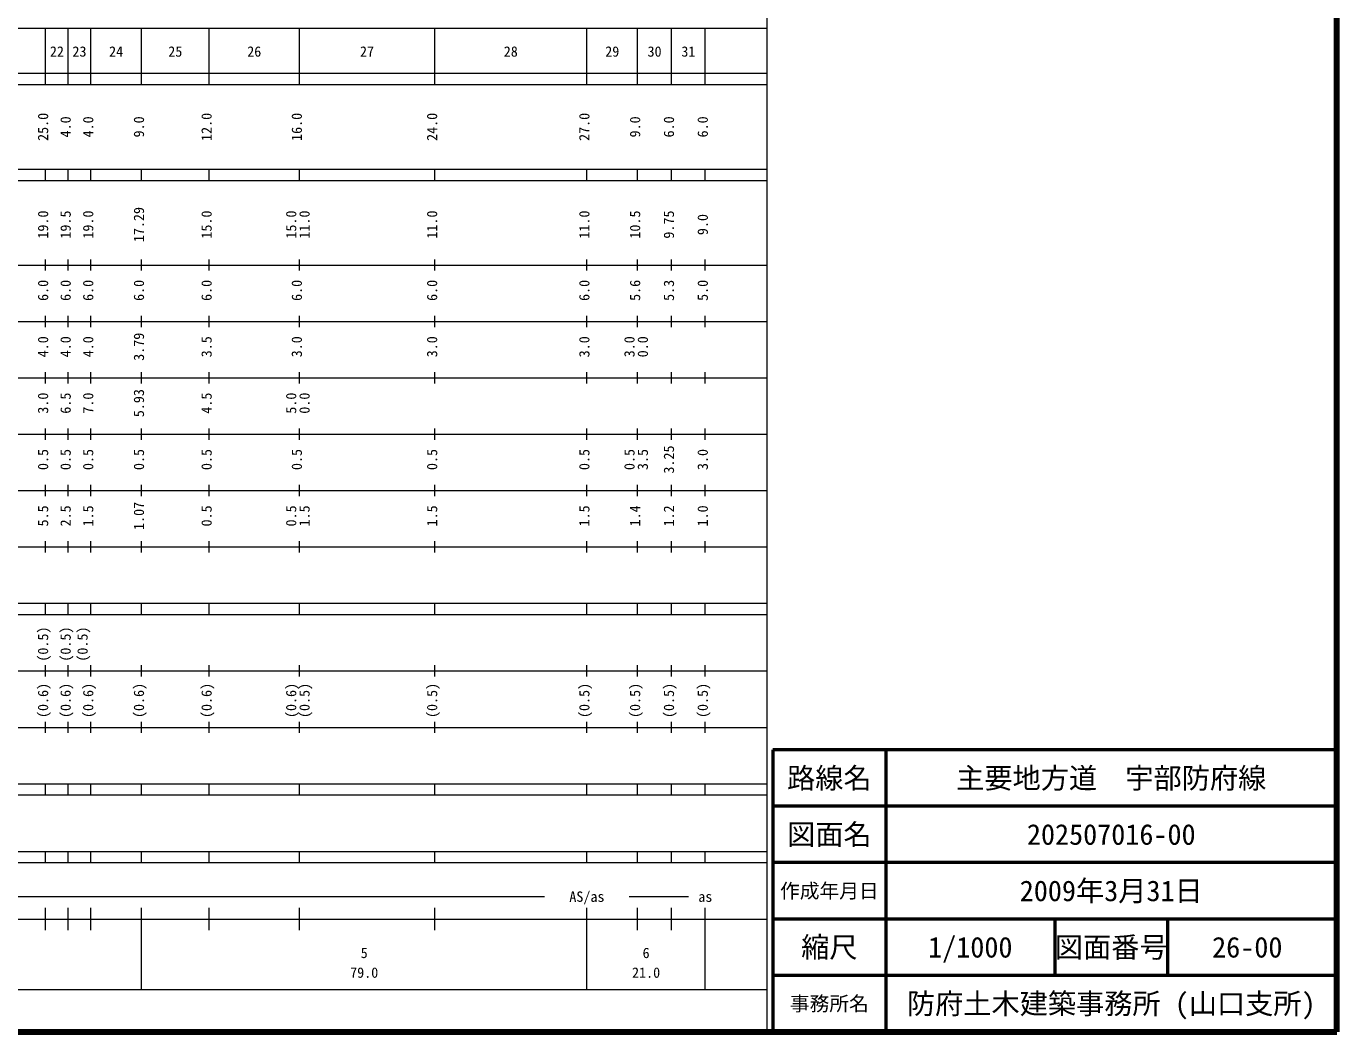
# Model space of a CAD drawing. Units: millimetres on the paper, enlarged 1000 times. Extents: x 40000 to 680000, y 20000 to 380000.
# Drawn here: x 447555 to 680000, y 20000 to 198357 of the extents above; entities that cross this region are included whole.
import ezdxf
from ezdxf.enums import TextEntityAlignment as Align

# ---------------------------------------------------------------- set-up
doc = ezdxf.new("R2010")
doc.units = ezdxf.units.MM
doc.header["$LTSCALE"] = 1000
for name, color, linetype, lineweight in [('M-TTL', 2, 'Continuous', 140), ('M-TTL-BAND', 7, 'Continuous', 13), ('M-TTL-FRAM', 2, 'Continuous', 50), ('M-TTL-LINE', 7, 'Continuous', 50)]:
    doc.layers.add(name, color=color, linetype=linetype, lineweight=lineweight)
doc.layers.add('M-TTL-TXT', color=7, linetype='Continuous')
doc.styles.add('ＭＳ ゴシック', font='')
doc.styles.get('ＭＳ ゴシック').set_extended_font_data('MS Gothic')

msp = doc.modelspace()

# ---------------------------------------------------------------- linework, layer by layer
at = {"layer": 'M-TTL'}
for p, q in [((680000, 20000), (680000, 380000)), ((40000, 20000), (680000, 20000))]:
    msp.add_line(p, q, dxfattribs=at)
at = {"layer": 'M-TTL-BAND'}
for p, q in [((579000, 20000), (579000, 370000)), ((68000, 198000), (579000, 198000)), ((451000, 188000), (451000, 198000)), ((455000, 188000), (455000, 198000)), ((459000, 188000), (459000, 198000)), ((468000, 188000), (468000, 198000)), ((480000, 188000), (480000, 198000)), ((496000, 188000), (496000, 198000)), ((520000, 188000), (520000, 198000)), ((547000, 188000), (547000, 198000)), ((556000, 188000), (556000, 198000)), ((562000, 188000), (562000, 198000)), ((568000, 188000), (568000, 198000)), ((40000, 190000), (579000, 190000)), ((40000, 188000), (579000, 188000)), ((40000, 173000), (579000, 173000)), ((451000, 171000), (451000, 173000)), ((455000, 171000), (455000, 173000)), ((459000, 171000), (459000, 173000)), ((468000, 171000), (468000, 173000)), ((480000, 171000), (480000, 173000)), ((496000, 171000), (496000, 173000)), ((520000, 171000), (520000, 173000)), ((547000, 171000), (547000, 173000)), ((556000, 171000), (556000, 173000)), ((562000, 171000), (562000, 173000)), ((568000, 171000), (568000, 173000)), ((40000, 171000), (579000, 171000)), ((40000, 156000), (579000, 156000)), ((451000, 155000), (451000, 157000)), ((455000, 155000), (455000, 157000)), ((459000, 155000), (459000, 157000)), ((468000, 155000), (468000, 157000)), ((480000, 155000), (480000, 157000)), ((496000, 155000), (496000, 157000)), ((520000, 155000), (520000, 157000)), ((547000, 155000), (547000, 157000)), ((556000, 155000), (556000, 157000)), ((562000, 155000), (562000, 157000)), ((568000, 155000), (568000, 157000)), ((451000, 145000), (451000, 147000)), ((455000, 145000), (455000, 147000)), ((459000, 145000), (459000, 147000)), ((468000, 145000), (468000, 147000)), ((480000, 145000), (480000, 147000)), ((496000, 145000), (496000, 147000)), ((520000, 145000), (520000, 147000)), ((547000, 145000), (547000, 147000)), ((556000, 145000), (556000, 147000)), ((562000, 145000), (562000, 147000)), ((568000, 145000), (568000, 147000)), ((46000, 146000), (579000, 146000)), ((52000, 136000), (579000, 136000)), ((451000, 135000), (451000, 137000)), ((455000, 135000), (455000, 137000)), ((459000, 135000), (459000, 137000)), ((468000, 135000), (468000, 137000)), ((480000, 135000), (480000, 137000)), ((496000, 135000), (496000, 137000)), ((520000, 135000), (520000, 137000)), ((547000, 135000), (547000, 137000)), ((556000, 135000), (556000, 137000)), ((562000, 135000), (562000, 137000)), ((568000, 135000), (568000, 137000)), ((46000, 126000), (579000, 126000)), ((451000, 125000), (451000, 127000)), ((455000, 125000), (455000, 127000)), ((459000, 125000), (459000, 127000)), ((468000, 125000), (468000, 127000)), ((480000, 125000), (480000, 127000)), ((496000, 125000), (496000, 127000)), ((520000, 125000), (520000, 127000)), ((547000, 125000), (547000, 127000)), ((556000, 125000), (556000, 127000)), ((562000, 125000), (562000, 127000)), ((568000, 125000), (568000, 127000)), ((451000, 115000), (451000, 117000)), ((455000, 115000), (455000, 117000)), ((459000, 115000), (459000, 117000)), ((468000, 115000), (468000, 117000)), ((480000, 115000), (480000, 117000)), ((496000, 115000), (496000, 117000)), ((520000, 115000), (520000, 117000)), ((547000, 115000), (547000, 117000)), ((556000, 115000), (556000, 117000)), ((562000, 115000), (562000, 117000)), ((568000, 115000), (568000, 117000)), ((52000, 116000), (579000, 116000)), ((451000, 105000), (451000, 107000)), ((455000, 105000), (455000, 107000)), ((459000, 105000), (459000, 107000)), ((468000, 105000), (468000, 107000)), ((480000, 105000), (480000, 107000)), ((496000, 105000), (496000, 107000)), ((520000, 105000), (520000, 107000)), ((547000, 105000), (547000, 107000)), ((556000, 105000), (556000, 107000)), ((562000, 105000), (562000, 107000)), ((568000, 105000), (568000, 107000)), ((46000, 106000), (579000, 106000)), ((40000, 96000), (579000, 96000)), ((451000, 94000), (451000, 96000)), ((455000, 94000), (455000, 96000)), ((459000, 94000), (459000, 96000)), ((468000, 94000), (468000, 96000)), ((480000, 94000), (480000, 96000)), ((496000, 94000), (496000, 96000)), ((520000, 94000), (520000, 96000)), ((547000, 94000), (547000, 96000)), ((556000, 94000), (556000, 96000)), ((562000, 94000), (562000, 96000)), ((568000, 94000), (568000, 96000)), ((40000, 94000), (579000, 94000)), ((49000, 84000), (579000, 84000)), ((451000, 83000), (451000, 85000)), ((455000, 83000), (455000, 85000)), ((459000, 83000), (459000, 85000)), ((468000, 83000), (468000, 85000)), ((480000, 83000), (480000, 85000)), ((496000, 83000), (496000, 85000)), ((520000, 83000), (520000, 85000)), ((547000, 83000), (547000, 85000)), ((556000, 83000), (556000, 85000)), ((562000, 83000), (562000, 85000)), ((568000, 83000), (568000, 85000)), ((451000, 73000), (451000, 75000)), ((455000, 73000), (455000, 75000)), ((459000, 73000), (459000, 75000)), ((468000, 73000), (468000, 75000)), ((480000, 73000), (480000, 75000)), ((496000, 73000), (496000, 75000)), ((520000, 73000), (520000, 75000)), ((547000, 73000), (547000, 75000)), ((556000, 73000), (556000, 75000)), ((562000, 73000), (562000, 75000)), ((568000, 73000), (568000, 75000)), ((40000, 74000), (579000, 74000)), ((40000, 64000), (579000, 64000)), ((451000, 62000), (451000, 64000)), ((455000, 62000), (455000, 64000)), ((459000, 62000), (459000, 64000)), ((468000, 62000), (468000, 64000)), ((480000, 62000), (480000, 64000)), ((496000, 62000), (496000, 64000)), ((520000, 62000), (520000, 64000)), ((547000, 62000), (547000, 64000)), ((556000, 62000), (556000, 64000)), ((562000, 62000), (562000, 64000)), ((568000, 62000), (568000, 64000)), ((40000, 62000), (579000, 62000)), ((40000, 52000), (579000, 52000)), ((451000, 50000), (451000, 52000)), ((455000, 50000), (455000, 52000)), ((459000, 50000), (459000, 52000)), ((468000, 50000), (468000, 52000)), ((480000, 50000), (480000, 52000)), ((496000, 50000), (496000, 52000)), ((520000, 50000), (520000, 52000)), ((547000, 50000), (547000, 52000)), ((556000, 50000), (556000, 52000)), ((562000, 50000), (562000, 52000)), ((568000, 50000), (568000, 52000)), ((40000, 50000), (579000, 50000)), ((71000, 44000), (539500, 44000)), ((451000, 38000), (451000, 42000)), ((455000, 38000), (455000, 42000)), ((459000, 38000), (459000, 42000)), ((468000, 27500), (468000, 42000)), ((480000, 38000), (480000, 42000)), ((496000, 38000), (496000, 42000)), ((520000, 38000), (520000, 42000)), ((547000, 27500), (547000, 42000)), ((554500, 44000), (565000, 44000)), ((556000, 38000), (556000, 42000)), ((562000, 38000), (562000, 42000)), ((568000, 27500), (568000, 42000)), ((40000, 40000), (579000, 40000)), ((68000, 27500), (579000, 27500))]:
    msp.add_line(p, q, dxfattribs=at)
at = {"layer": 'M-TTL-FRAM'}
for p, q in [((680000, 70000), (580000, 70000)), ((580000, 70000), (580000, 20000))]:
    msp.add_line(p, q, dxfattribs=at)
at = {"layer": 'M-TTL-LINE'}
for p, q in [((600000, 70000), (600000, 20000)), ((680000, 60000), (580000, 60000)), ((680000, 50000), (580000, 50000)), ((680000, 40000), (580000, 40000)), ((630000, 40000), (630000, 30000)), ((650000, 40000), (650000, 30000)), ((680000, 30000), (580000, 30000))]:
    msp.add_line(p, q, dxfattribs=at)

# ---------------------------------------------------------------- texts
at = {"layer": 'M-TTL-BAND', "style": 'ＭＳ ゴシック'}
for s, p in [('22', (453000, 192405)), ('23', (457000, 192405)), ('24', (463500, 192405)), ('25', (474000, 192405)), ('26', (488000, 192405)), ('27', (508000, 192405)), ('28', (533500, 192405)), ('29', (551500, 192405)), ('30', (559000, 192405)), ('31', (565000, 192405)), ('AS/as', (547000, 42500)), ('as', (568000, 42500)), ('6', (557500, 32523)), ('5', (507500, 32523)), ('79.0', (507500, 29033)), ('21.0', (557500, 29033))]:
    msp.add_text(s, height=1833, dxfattribs=at).set_placement(p, align=Align.BOTTOM_CENTER)
for s, p in [('25.0', (452000, 180500)), ('4.0', (456000, 180500)), ('4.0', (460000, 180500)), ('9.0', (469000, 180500)), ('12.0', (481000, 180500)), ('16.0', (497000, 180500)), ('24.0', (521000, 180500)), ('27.0', (548000, 180500)), ('9.0', (557000, 180500)), ('6.0', (563000, 180500)), ('6.0', (569000, 180500)), ('19.0', (452000, 163174)), ('19.5', (456000, 163174)), ('19.0', (460000, 163174)), ('17.29', (469000, 163174)), ('15.0', (481000, 163174)), ('15.0', (496000, 163174)), ('11.0', (498370, 163174)), ('11.0', (521000, 163174)), ('11.0', (548000, 163174)), ('10.5', (557000, 163174)), ('9.75', (563000, 163174)), ('9.0', (569000, 163174)), ('6.0', (452000, 151500)), ('6.0', (456000, 151500)), ('6.0', (460000, 151500)), ('6.0', (469000, 151500)), ('6.0', (481000, 151500)), ('6.0', (497000, 151500)), ('6.0', (521000, 151500)), ('6.0', (548000, 151500)), ('5.6', (557000, 151500)), ('5.3', (563000, 151500)), ('5.0', (569000, 151500)), ('4.0', (452000, 141500)), ('4.0', (456000, 141500)), ('4.0', (460000, 141500)), ('3.79', (469000, 141500)), ('3.5', (481000, 141500)), ('3.0', (497000, 141500)), ('3.0', (521000, 141500)), ('3.0', (548000, 141500)), ('3.0', (556000, 141500)), ('0.0', (558370, 141500)), ('3.0', (452000, 131500)), ('6.5', (456000, 131500)), ('7.0', (460000, 131500)), ('5.93', (469000, 131500)), ('4.5', (481000, 131500)), ('5.0', (496000, 131500)), ('0.0', (498370, 131500)), ('0.5', (452000, 121500)), ('0.5', (456000, 121500)), ('0.5', (460000, 121500)), ('0.5', (469000, 121500)), ('0.5', (481000, 121500)), ('0.5', (497000, 121500)), ('0.5', (521000, 121500)), ('0.5', (548000, 121500)), ('0.5', (556000, 121500)), ('3.5', (558370, 121500)), ('3.25', (563000, 121500)), ('3.0', (569000, 121500)), ('5.5', (452000, 111500)), ('2.5', (456000, 111500)), ('1.5', (460000, 111500)), ('1.07', (469000, 111500)), ('0.5', (481000, 111500)), ('0.5', (496000, 111500)), ('1.5', (498370, 111500)), ('1.5', (521000, 111500)), ('1.5', (548000, 111500)), ('1.4', (557000, 111500)), ('1.2', (563000, 111500)), ('1.0', (569000, 111500)), ('(0.5)', (452000, 88764)), ('(0.5)', (456000, 88764)), ('(0.5)', (459000, 88764)), ('(0.6)', (452000, 78764)), ('(0.6)', (456000, 78764)), ('(0.6)', (460000, 78764)), ('(0.6)', (469000, 78764)), ('(0.6)', (481000, 78764)), ('(0.6)', (496000, 78764)), ('(0.5)', (498370, 78764)), ('(0.5)', (521000, 78764)), ('(0.5)', (548000, 78764)), ('(0.5)', (557000, 78764)), ('(0.5)', (563000, 78764)), ('(0.5)', (569000, 78764))]:
    msp.add_text(s, height=1833, rotation=90, dxfattribs=at).set_placement(p, align=Align.BOTTOM_CENTER)
at = {"layer": 'M-TTL-TXT', "style": 'ＭＳ ゴシック'}
for s, height, p in [('路線名', 3666, (590000, 65000)), ('主要地方道\u3000宇部防府線', 3666, (640000, 65000)), ('図面名', 3666, (590000, 55000)), ('202507016-00', 3666, (640000, 55000)), ('作成年月日', 2566, (590000, 45000)), ('2009年3月31日', 3666, (640000, 45000)), ('縮尺', 3666, (590000, 35000)), ('図面番号', 3666, (640000, 35000)), ('1/1000', 3666, (615000, 35000)), ('26-00', 3666, (664125, 35000)), ('事務所名', 2566, (590000, 25000)), ('防府土木建築事務所 (山口支所)', 3666, (640000, 25000))]:
    msp.add_text(s, height=height, dxfattribs=at).set_placement(p, align=Align.MIDDLE_CENTER)

doc.saveas('drawing.dxf')
